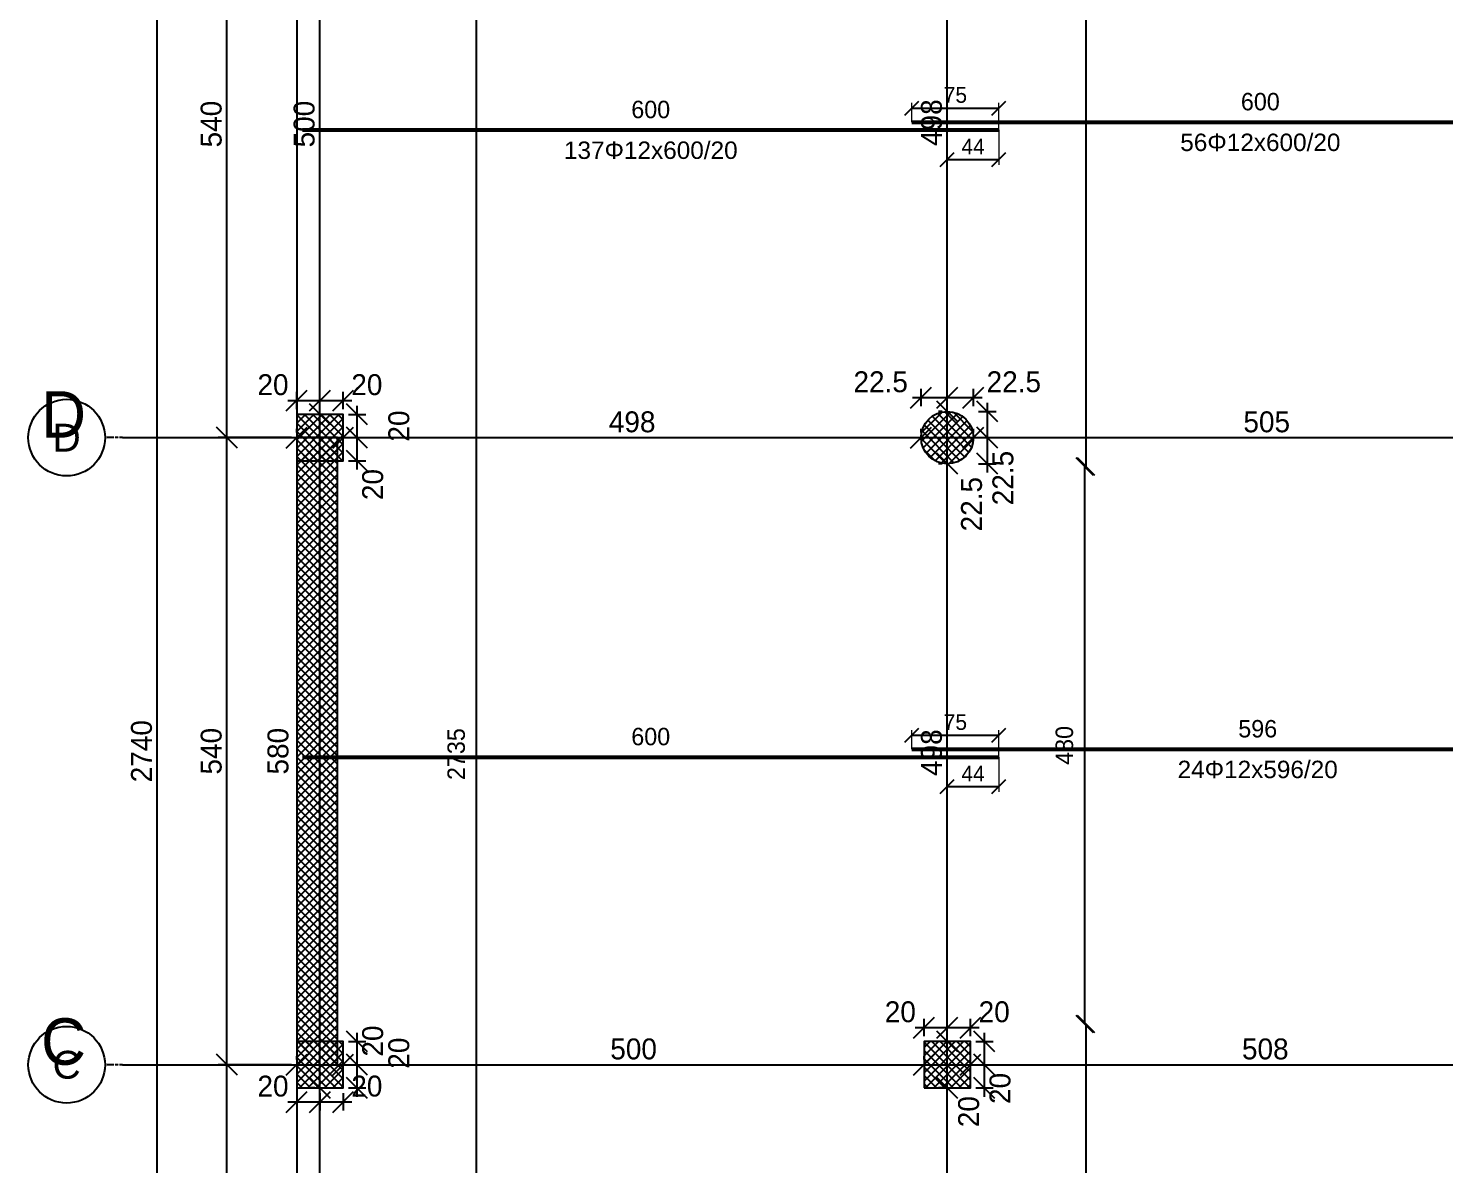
# Model space of a CAD drawing. Header units: centimetres. Extents: x -231 to 7431, y -4464 to 7215.
# Drawn here: x -231 to 988, y 1014 to 1992 of the extents above; entities that cross this region are included whole.
import ezdxf
from ezdxf.enums import TextEntityAlignment as Align

# ---------------------------------------------------------------- set-up
doc = ezdxf.new("R2010")
doc.units = ezdxf.units.CM
doc.linetypes.add('DASHDOT', pattern=[3.556, 2.54, -0.508, 0, -0.508])
for name, color, linetype in [('AXIS', 8, 'Continuous'), ('COLUMN', 3, 'Continuous'), ('FW_AXIS', 7, 'Continuous'), ('FW_COLUMN_HATCH', 8, 'Continuous'), ('FW_DIM', 7, 'Continuous'), ('FW_WALL_HATCH', 8, 'Continuous'), ('REB_BOT_MESH_X', 5, 'Continuous'), ('REB_BOT_MESH_X_AXDIM', 5, 'Continuous'), ('REB_BOT_MESH_X_LAP', 5, 'Continuous'), ('REB_BOT_MESH_X_RANGE', 5, 'Continuous'), ('REB_BOT_MESH_X_TEXT', 5, 'Continuous'), ('SLAB', 7, 'Continuous'), ('WALL', 4, 'Continuous')]:
    doc.layers.add(name, color=color, linetype=linetype)
doc.styles.add('REBAR_TXT', font='arial.ttf')
doc.dimstyles.new('FW_DIM', dxfattribs={"dimtxt": 18, "dimasz": 9, "dimexe": 7.5, "dimexo": 4.5, "dimgap": 4.5, "dimtad": 1, "dimdec": 0, "dimtxsty": 'Standard', "dimtsz": 9, "dimcen": 2.5, "dimdle": 7.5, "dimclrd": 256, "dimclre": 256, "dimclrt": 7, "dimazin": 3, "dimtfac": 1, "dimtmove": 2, "dimatfit": 3})
doc.dimstyles.new('REBAR LAP', dxfattribs={"dimtxt": 13.5, "dimasz": 2.5, "dimexe": 4.5, "dimexo": 0, "dimgap": 4.5, "dimtad": 1, "dimdec": 0, "dimtxsty": 'Standard', "dimtsz": 6, "dimcen": 2.5, "dimclrd": 6, "dimclre": 6, "dimclrt": 7, "dimazin": 3, "dimtfac": 1, "dimtmove": 2, "dimatfit": 3, "dimlwd": 25, "dimlwe": 18})
doc.dimstyles.new('REBAR M-200', dxfattribs={"dimtxt": 15, "dimasz": 15, "dimexe": 25, "dimexo": 12.5, "dimgap": 10, "dimtad": 1, "dimdec": 0, "dimtxsty": 'Standard', "dimblk": 'NONE', "dimcen": 50, "dimse1": 1, "dimse2": 1, "dimclrd": 6, "dimclre": 6, "dimclrt": 7, "dimazin": 3, "dimtfac": 1, "dimtmove": 2, "dimatfit": 3, "dimldrblk": 'NONE', "dimlwd": 53})
doc.dimstyles.new('REBAR RANGE', dxfattribs={"dimtxt": 15, "dimasz": 2.5, "dimexe": 0, "dimexo": 0, "dimgap": 10, "dimtad": 1, "dimdec": 0, "dimtxsty": 'Standard', "dimtsz": 7.5, "dimcen": 2.5, "dimse1": 1, "dimse2": 1, "dimclrd": 6, "dimclre": 6, "dimclrt": 7, "dimazin": 3, "dimtfac": 1, "dimtmove": 2, "dimatfit": 3, "dimlwd": 25})

# ---------------------------------------------------------------- blocks, each defined once
blk = doc.blocks.new('*D331')
at = {"color": 6, "lineweight": 53}
blk.add_line((5, 1905), (604.5, 1905), dxfattribs=at)
at = {"layer": 'Defpoints'}
for p in [(5, 1905), (5, 1905), (604.5, 1905)]:
    blk.add_point(p, dxfattribs=at)
at = {"layer": 'REB_BOT_MESH_X', "color": 7, "insert": (304.75, 1922.5), "char_height": 15, "attachment_point": 5}
blk.add_mtext('600', dxfattribs=at)
blk = doc.blocks.new('_NONE')
blk = doc.blocks.new('*D332')
at = {"color": 6, "lineweight": 53}
blk.add_line((529.5, 1911.75), (1129.5, 1911.75), dxfattribs=at)
at = {"layer": 'Defpoints'}
for p in [(529.5, 1911.75), (529.5, 1911.75), (1129.5, 1911.75)]:
    blk.add_point(p, dxfattribs=at)
at = {"layer": 'REB_BOT_MESH_X', "color": 7, "insert": (829.5, 1929.25), "char_height": 15, "attachment_point": 5}
blk.add_mtext('600', dxfattribs=at)
blk = doc.blocks.new('_OBLIQUE')
at = {"color": 0, "linetype": 'BYBLOCK'}
blk.add_line((-0.5, -0.5), (0.5, 0.5), dxfattribs=at)
blk = doc.blocks.new('*D337')
at = {"color": 6, "lineweight": 18}
for p, q in [((529.5, 1911.75), (529.5, 1928.25)), ((604.5, 1905), (604.5, 1928.25))]:
    blk.add_line(p, q, dxfattribs=at)
at = {"color": 6, "lineweight": 25}
blk.add_line((529.5, 1923.75), (604.5, 1923.75), dxfattribs=at)
at = {"layer": 'Defpoints'}
for p in [(529.5, 1923.75), (529.5, 1911.75), (604.5, 1905)]:
    blk.add_point(p, dxfattribs=at)
at = {"layer": 'REB_BOT_MESH_X_LAP', "color": 6, "xscale": 12, "yscale": 12}
for p in [(529.5, 1923.75), (604.5, 1923.75)]:
    blk.add_blockref('_OBLIQUE', p, dxfattribs=at)
at = {"layer": 'REB_BOT_MESH_X_LAP', "color": 7, "insert": (567, 1935), "char_height": 13.5, "attachment_point": 5}
blk.add_mtext('75', dxfattribs=at)
blk = doc.blocks.new('*D338')
at = {"color": 6, "lineweight": 18}
for p, q in [((560, 1905), (560, 1875)), ((604.5, 1905), (604.5, 1875))]:
    blk.add_line(p, q, dxfattribs=at)
at = {"color": 6, "lineweight": 25}
blk.add_line((560, 1879.5), (604.5, 1879.5), dxfattribs=at)
at = {"layer": 'Defpoints'}
for p in [(560, 1905), (604.5, 1905), (560, 1879.5)]:
    blk.add_point(p, dxfattribs=at)
at = {"layer": 'REB_BOT_MESH_X_AXDIM', "color": 6, "xscale": 12, "yscale": 12}
for p in [(560, 1879.5), (604.5, 1879.5)]:
    blk.add_blockref('_OBLIQUE', p, dxfattribs=at)
at = {"layer": 'REB_BOT_MESH_X_AXDIM', "color": 7, "insert": (582.25, 1890.75), "char_height": 13.5, "attachment_point": 5}
blk.add_mtext('44', dxfattribs=at)
blk = doc.blocks.new('*D361')
at = {"color": 6, "lineweight": 53}
blk.add_line((5, 1365), (604.5, 1365), dxfattribs=at)
at = {"layer": 'Defpoints'}
for p in [(5, 1365), (5, 1365), (604.5, 1365)]:
    blk.add_point(p, dxfattribs=at)
at = {"layer": 'REB_BOT_MESH_X', "color": 7, "insert": (304.75, 1382.5), "char_height": 15, "attachment_point": 5}
blk.add_mtext('600', dxfattribs=at)
blk = doc.blocks.new('*D362')
at = {"color": 6, "lineweight": 53}
blk.add_line((529.5, 1371.75), (1125, 1371.75), dxfattribs=at)
at = {"layer": 'Defpoints'}
for p in [(529.5, 1371.75), (529.5, 1371.75), (1125, 1371.75)]:
    blk.add_point(p, dxfattribs=at)
at = {"layer": 'REB_BOT_MESH_X', "color": 7, "insert": (827.25, 1389.25), "char_height": 15, "attachment_point": 5}
blk.add_mtext('596', dxfattribs=at)
blk = doc.blocks.new('*D363')
at = {"color": 6, "lineweight": 18}
for p, q in [((529.5, 1371.75), (529.5, 1388.25)), ((604.5, 1365), (604.5, 1388.25))]:
    blk.add_line(p, q, dxfattribs=at)
at = {"color": 6, "lineweight": 25}
blk.add_line((529.5, 1383.75), (604.5, 1383.75), dxfattribs=at)
at = {"layer": 'Defpoints'}
for p in [(529.5, 1383.75), (529.5, 1371.75), (604.5, 1365)]:
    blk.add_point(p, dxfattribs=at)
at = {"layer": 'REB_BOT_MESH_X_LAP', "color": 6, "xscale": 12, "yscale": 12}
for p in [(529.5, 1383.75), (604.5, 1383.75)]:
    blk.add_blockref('_OBLIQUE', p, dxfattribs=at)
at = {"layer": 'REB_BOT_MESH_X_LAP', "color": 7, "insert": (567, 1395), "char_height": 13.5, "attachment_point": 5}
blk.add_mtext('75', dxfattribs=at)
blk = doc.blocks.new('*D364')
at = {"color": 6, "lineweight": 18}
for p, q in [((560, 1365), (560, 1335)), ((604.5, 1365), (604.5, 1335))]:
    blk.add_line(p, q, dxfattribs=at)
at = {"color": 6, "lineweight": 25}
blk.add_line((560, 1339.5), (604.5, 1339.5), dxfattribs=at)
at = {"layer": 'Defpoints'}
for p in [(560, 1365), (604.5, 1365), (560, 1339.5)]:
    blk.add_point(p, dxfattribs=at)
at = {"layer": 'REB_BOT_MESH_X_AXDIM', "color": 6, "xscale": 12, "yscale": 12}
for p in [(560, 1339.5), (604.5, 1339.5)]:
    blk.add_blockref('_OBLIQUE', p, dxfattribs=at)
at = {"layer": 'REB_BOT_MESH_X_AXDIM', "color": 7, "insert": (582.25, 1350.75), "char_height": 13.5, "attachment_point": 5}
blk.add_mtext('44', dxfattribs=at)
blk = doc.blocks.new('*D399')
at = {"color": 6, "lineweight": 25}
blk.add_line((154.875, 0), (154.875, 2735), dxfattribs=at)
at = {"layer": 'Defpoints'}
for p in [(154.875, 2735), (154.875, 0), (154.875, 0)]:
    blk.add_point(p, dxfattribs=at)
at = {"layer": 'REB_BOT_MESH_X_RANGE', "color": 6, "xscale": 15, "yscale": 15, "rotation": 90}
for p in [(154.875, 2735), (154.875, 0)]:
    blk.add_blockref('_OBLIQUE', p, dxfattribs=at)
at = {"layer": 'REB_BOT_MESH_X_RANGE', "color": 7, "insert": (137.375, 1367.5), "char_height": 15, "attachment_point": 5, "rotation": 90}
blk.add_mtext('2735', dxfattribs=at)
blk = doc.blocks.new('*D400')
at = {"color": 6, "lineweight": 25}
blk.add_line((679.5, 0), (679.5, 1135), dxfattribs=at)
at = {"layer": 'Defpoints'}
for p in [(679.5, 1135), (679.5, 0), (679.5, 0)]:
    blk.add_point(p, dxfattribs=at)
at = {"layer": 'REB_BOT_MESH_X_RANGE', "color": 6, "xscale": 15, "yscale": 15, "rotation": 90}
for p in [(679.5, 1135), (679.5, 0)]:
    blk.add_blockref('_OBLIQUE', p, dxfattribs=at)
at = {"layer": 'REB_BOT_MESH_X_RANGE', "color": 7, "insert": (662, 567.5), "char_height": 15, "attachment_point": 5, "rotation": 90}
blk.add_mtext('1135', dxfattribs=at)
blk = doc.blocks.new('*D403')
at = {"color": 6, "lineweight": 25}
blk.add_line((679.5, 1615), (679.5, 2735), dxfattribs=at)
at = {"layer": 'Defpoints'}
for p in [(679.5, 2735), (679.5, 1615), (679.5, 1615)]:
    blk.add_point(p, dxfattribs=at)
at = {"layer": 'REB_BOT_MESH_X_RANGE', "color": 6, "xscale": 15, "yscale": 15, "rotation": 90}
for p in [(679.5, 2735), (679.5, 1615)]:
    blk.add_blockref('_OBLIQUE', p, dxfattribs=at)
at = {"layer": 'REB_BOT_MESH_X_RANGE', "color": 7, "insert": (662, 2175), "char_height": 15, "attachment_point": 5, "rotation": 90}
blk.add_mtext('1120', dxfattribs=at)
blk = doc.blocks.new('*D411')
at = {"color": 6, "lineweight": 25}
blk.add_line((678.375, 1135), (678.375, 1615), dxfattribs=at)
at = {"layer": 'Defpoints'}
for p in [(678.375, 1615), (678.375, 1135), (678.375, 1135)]:
    blk.add_point(p, dxfattribs=at)
at = {"layer": 'REB_BOT_MESH_X_RANGE', "color": 6, "xscale": 15, "yscale": 15, "rotation": 90}
for p in [(678.375, 1615), (678.375, 1135)]:
    blk.add_blockref('_OBLIQUE', p, dxfattribs=at)
at = {"layer": 'REB_BOT_MESH_X_RANGE', "color": 7, "insert": (660.875, 1375), "char_height": 15, "attachment_point": 5, "rotation": 90}
blk.add_mtext('480', dxfattribs=at)
blk = doc.blocks.new('*D433')
for p, q in [((0, 1075.5), (0, 1060.5)), ((20, 1075.5), (20, 1060.5)), ((-7.5, 1068), (27.5, 1068))]:
    blk.add_line(p, q)
at = {"layer": 'Defpoints'}
for p in [(0, 1080), (20, 1080), (0, 1068)]:
    blk.add_point(p, dxfattribs=at)
at = {"layer": 'FW_DIM', "xscale": 18, "yscale": 18}
for p in [(0, 1068), (20, 1068)]:
    blk.add_blockref('_OBLIQUE', p, dxfattribs=at)
at = {"layer": 'FW_DIM', "color": 7, "insert": (-20.4, 1081.5), "char_height": 18, "attachment_point": 5}
blk.add_mtext('20', dxfattribs=at)
blk = doc.blocks.new('*D434')
for p, q in [((20, 1075.5), (20, 1060.5)), ((40, 1075.5), (40, 1060.5)), ((12.5, 1068), (47.5, 1068))]:
    blk.add_line(p, q)
at = {"layer": 'Defpoints'}
for p in [(20, 1080), (40, 1080), (20, 1068)]:
    blk.add_point(p, dxfattribs=at)
at = {"layer": 'FW_DIM', "xscale": 18, "yscale": 18}
for p in [(20, 1068), (40, 1068)]:
    blk.add_blockref('_OBLIQUE', p, dxfattribs=at)
at = {"layer": 'FW_DIM', "color": 7, "insert": (60.4, 1081.5), "char_height": 18, "attachment_point": 5}
blk.add_mtext('20', dxfattribs=at)
blk = doc.blocks.new('*D435')
for p, q in [((44.5, 1100), (59.5, 1100)), ((52, 1072.5), (52, 1107.5)), ((44.5, 1080), (59.5, 1080))]:
    blk.add_line(p, q)
at = {"layer": 'Defpoints'}
for p in [(40, 1100), (40, 1080), (52, 1080)]:
    blk.add_point(p, dxfattribs=at)
at = {"layer": 'FW_DIM', "xscale": 18, "yscale": 18, "rotation": 90}
for p in [(52, 1100), (52, 1080)]:
    blk.add_blockref('_OBLIQUE', p, dxfattribs=at)
at = {"layer": 'FW_DIM', "color": 7, "insert": (65.5, 1120.4), "char_height": 18, "attachment_point": 5, "rotation": 90}
blk.add_mtext('20', dxfattribs=at)
blk = doc.blocks.new('*D436')
for p, q in [((52, 1092.5), (52, 1127.5)), ((44.5, 1120), (59.5, 1120)), ((44.5, 1100), (59.5, 1100))]:
    blk.add_line(p, q)
at = {"layer": 'Defpoints'}
for p in [(40, 1120), (40, 1100), (52, 1100)]:
    blk.add_point(p, dxfattribs=at)
at = {"layer": 'FW_DIM', "xscale": 18, "yscale": 18, "rotation": 90}
for p in [(52, 1120), (52, 1100)]:
    blk.add_blockref('_OBLIQUE', p, dxfattribs=at)
at = {"layer": 'FW_DIM', "color": 7, "insert": (88, 1110), "char_height": 18, "attachment_point": 5, "rotation": 90}
blk.add_mtext('20', dxfattribs=at)
blk = doc.blocks.new('*D437')
for p, q in [((-7.5, 1672), (27.5, 1672)), ((0, 1664.5), (0, 1679.5)), ((20, 1664.5), (20, 1679.5))]:
    blk.add_line(p, q)
at = {"layer": 'Defpoints'}
for p in [(0, 1672), (0, 1660), (20, 1660)]:
    blk.add_point(p, dxfattribs=at)
at = {"layer": 'FW_DIM', "xscale": 18, "yscale": 18}
for p in [(0, 1672), (20, 1672)]:
    blk.add_blockref('_OBLIQUE', p, dxfattribs=at)
at = {"layer": 'FW_DIM', "color": 7, "insert": (-20.4, 1685.5), "char_height": 18, "attachment_point": 5}
blk.add_mtext('20', dxfattribs=at)
blk = doc.blocks.new('*D438')
for p, q in [((12.5, 1672), (47.5, 1672)), ((20, 1664.5), (20, 1679.5)), ((40, 1664.5), (40, 1679.5))]:
    blk.add_line(p, q)
at = {"layer": 'Defpoints'}
for p in [(20, 1672), (20, 1660), (40, 1660)]:
    blk.add_point(p, dxfattribs=at)
at = {"layer": 'FW_DIM', "xscale": 18, "yscale": 18}
for p in [(20, 1672), (40, 1672)]:
    blk.add_blockref('_OBLIQUE', p, dxfattribs=at)
at = {"layer": 'FW_DIM', "color": 7, "insert": (60.4, 1685.5), "char_height": 18, "attachment_point": 5}
blk.add_mtext('20', dxfattribs=at)
blk = doc.blocks.new('*D439')
for p, q in [((52, 1612.5), (52, 1647.5)), ((44.5, 1640), (59.5, 1640)), ((44.5, 1620), (59.5, 1620))]:
    blk.add_line(p, q)
at = {"layer": 'Defpoints'}
for p in [(40, 1640), (40, 1620), (52, 1620)]:
    blk.add_point(p, dxfattribs=at)
at = {"layer": 'FW_DIM', "xscale": 18, "yscale": 18, "rotation": 90}
for p in [(52, 1640), (52, 1620)]:
    blk.add_blockref('_OBLIQUE', p, dxfattribs=at)
at = {"layer": 'FW_DIM', "color": 7, "insert": (65.5, 1599.6), "char_height": 18, "attachment_point": 5, "rotation": 90}
blk.add_mtext('20', dxfattribs=at)
blk = doc.blocks.new('*D440')
for p, q in [((44.5, 1660), (59.5, 1660)), ((52, 1632.5), (52, 1667.5)), ((44.5, 1640), (59.5, 1640))]:
    blk.add_line(p, q)
at = {"layer": 'Defpoints'}
for p in [(40, 1660), (40, 1640), (52, 1640)]:
    blk.add_point(p, dxfattribs=at)
at = {"layer": 'FW_DIM', "xscale": 18, "yscale": 18, "rotation": 90}
for p in [(52, 1660), (52, 1640)]:
    blk.add_blockref('_OBLIQUE', p, dxfattribs=at)
at = {"layer": 'FW_DIM', "color": 7, "insert": (88, 1650), "char_height": 18, "attachment_point": 5, "rotation": 90}
blk.add_mtext('20', dxfattribs=at)
blk = doc.blocks.new('*D457')
for p, q in [((540, 1124.5), (540, 1139.5)), ((560, 1124.5), (560, 1139.5)), ((532.5, 1132), (567.5, 1132))]:
    blk.add_line(p, q)
at = {"layer": 'Defpoints'}
for p in [(540, 1132), (540, 1120), (560, 1120)]:
    blk.add_point(p, dxfattribs=at)
at = {"layer": 'FW_DIM', "xscale": 18, "yscale": 18}
for p in [(540, 1132), (560, 1132)]:
    blk.add_blockref('_OBLIQUE', p, dxfattribs=at)
at = {"layer": 'FW_DIM', "color": 7, "insert": (519.6, 1145.5), "char_height": 18, "attachment_point": 5}
blk.add_mtext('20', dxfattribs=at)
blk = doc.blocks.new('*D458')
for p, q in [((560, 1124.5), (560, 1139.5)), ((580, 1124.5), (580, 1139.5)), ((552.5, 1132), (587.5, 1132))]:
    blk.add_line(p, q)
at = {"layer": 'Defpoints'}
for p in [(560, 1132), (560, 1120), (580, 1120)]:
    blk.add_point(p, dxfattribs=at)
at = {"layer": 'FW_DIM', "xscale": 18, "yscale": 18}
for p in [(560, 1132), (580, 1132)]:
    blk.add_blockref('_OBLIQUE', p, dxfattribs=at)
at = {"layer": 'FW_DIM', "color": 7, "insert": (600.4, 1145.5), "char_height": 18, "attachment_point": 5}
blk.add_mtext('20', dxfattribs=at)
blk = doc.blocks.new('*D459')
for p, q in [((584.5, 1100), (599.5, 1100)), ((592, 1072.5), (592, 1107.5)), ((584.5, 1080), (599.5, 1080))]:
    blk.add_line(p, q)
at = {"layer": 'Defpoints'}
for p in [(580, 1100), (580, 1080), (592, 1080)]:
    blk.add_point(p, dxfattribs=at)
at = {"layer": 'FW_DIM', "xscale": 18, "yscale": 18, "rotation": 90}
for p in [(592, 1100), (592, 1080)]:
    blk.add_blockref('_OBLIQUE', p, dxfattribs=at)
at = {"layer": 'FW_DIM', "color": 7, "insert": (578.5, 1059.6), "char_height": 18, "attachment_point": 5, "rotation": 90}
blk.add_mtext('20', dxfattribs=at)
blk = doc.blocks.new('*D460')
for p, q in [((592, 1092.5), (592, 1127.5)), ((584.5, 1120), (599.5, 1120)), ((584.5, 1100), (599.5, 1100))]:
    blk.add_line(p, q)
at = {"layer": 'Defpoints'}
for p in [(580, 1120), (580, 1100), (592, 1100)]:
    blk.add_point(p, dxfattribs=at)
at = {"layer": 'FW_DIM', "xscale": 18, "yscale": 18, "rotation": 90}
for p in [(592, 1120), (592, 1100)]:
    blk.add_blockref('_OBLIQUE', p, dxfattribs=at)
at = {"layer": 'FW_DIM', "color": 7, "insert": (605.5, 1079.6), "char_height": 18, "attachment_point": 5, "rotation": 90}
blk.add_mtext('20', dxfattribs=at)
blk = doc.blocks.new('*D461')
for p, q in [((530, 1674.5), (567.5, 1674.5)), ((537.5, 1667), (537.5, 1682)), ((560, 1667), (560, 1682))]:
    blk.add_line(p, q)
at = {"layer": 'Defpoints'}
for p in [(537.5, 1674.5), (537.5, 1662.5), (560, 1662.5)]:
    blk.add_point(p, dxfattribs=at)
at = {"layer": 'FW_DIM', "xscale": 18, "yscale": 18}
for p in [(537.5, 1674.5), (560, 1674.5)]:
    blk.add_blockref('_OBLIQUE', p, dxfattribs=at)
at = {"layer": 'FW_DIM', "color": 7, "insert": (502.7, 1688), "char_height": 18, "attachment_point": 5}
blk.add_mtext('22.5', dxfattribs=at)
blk = doc.blocks.new('*D462')
for p, q in [((552.5, 1674.5), (590, 1674.5)), ((560, 1667), (560, 1682)), ((582.5, 1667), (582.5, 1682))]:
    blk.add_line(p, q)
at = {"layer": 'Defpoints'}
for p in [(560, 1674.5), (560, 1662.5), (582.5, 1662.5)]:
    blk.add_point(p, dxfattribs=at)
at = {"layer": 'FW_DIM', "xscale": 18, "yscale": 18}
for p in [(560, 1674.5), (582.5, 1674.5)]:
    blk.add_blockref('_OBLIQUE', p, dxfattribs=at)
at = {"layer": 'FW_DIM', "color": 7, "insert": (617.3, 1688), "char_height": 18, "attachment_point": 5}
blk.add_mtext('22.5', dxfattribs=at)
blk = doc.blocks.new('*D463')
for p, q in [((594.5, 1610), (594.5, 1647.5)), ((587, 1640), (602, 1640)), ((587, 1617.5), (602, 1617.5))]:
    blk.add_line(p, q)
at = {"layer": 'Defpoints'}
for p in [(582.5, 1640), (582.5, 1617.5), (594.5, 1617.5)]:
    blk.add_point(p, dxfattribs=at)
at = {"layer": 'FW_DIM', "xscale": 18, "yscale": 18, "rotation": 90}
for p in [(594.5, 1640), (594.5, 1617.5)]:
    blk.add_blockref('_OBLIQUE', p, dxfattribs=at)
at = {"layer": 'FW_DIM', "color": 7, "insert": (581, 1582.7), "char_height": 18, "attachment_point": 5, "rotation": 90}
blk.add_mtext('22.5', dxfattribs=at)
blk = doc.blocks.new('*D464')
for p, q in [((587, 1662.5), (602, 1662.5)), ((594.5, 1632.5), (594.5, 1670)), ((587, 1640), (602, 1640))]:
    blk.add_line(p, q)
at = {"layer": 'Defpoints'}
for p in [(582.5, 1662.5), (582.5, 1640), (594.5, 1640)]:
    blk.add_point(p, dxfattribs=at)
at = {"layer": 'FW_DIM', "xscale": 18, "yscale": 18, "rotation": 90}
for p in [(594.5, 1662.5), (594.5, 1640)]:
    blk.add_blockref('_OBLIQUE', p, dxfattribs=at)
at = {"layer": 'FW_DIM', "color": 7, "insert": (608, 1605.2), "char_height": 18, "attachment_point": 5, "rotation": 90}
blk.add_mtext('22.5', dxfattribs=at)
blk = doc.blocks.new('*D575')
for p, q in [((-7.5, 1100), (47.5, 1100)), ((0, 1104.5), (0, 1107.5)), ((40, 1104.5), (40, 1107.5))]:
    blk.add_line(p, q)
at = {"layer": 'Defpoints'}
for p in [(0, 1100), (0, 1100), (40, 1100)]:
    blk.add_point(p, dxfattribs=at)
at = {"layer": 'FW_DIM', "xscale": 18, "yscale": 18}
for p in [(0, 1100), (40, 1100)]:
    blk.add_blockref('_OBLIQUE', p, dxfattribs=at)
blk = doc.blocks.new('*D576')
for p, q in [((32.5, 1100), (547.5, 1100)), ((40, 1104.5), (40, 1107.5)), ((540, 1104.5), (540, 1107.5))]:
    blk.add_line(p, q)
at = {"layer": 'Defpoints'}
for p in [(40, 1100), (40, 1100), (540, 1100)]:
    blk.add_point(p, dxfattribs=at)
at = {"layer": 'FW_DIM', "xscale": 18, "yscale": 18}
for p in [(40, 1100), (540, 1100)]:
    blk.add_blockref('_OBLIQUE', p, dxfattribs=at)
at = {"layer": 'FW_DIM', "color": 7, "insert": (290, 1113.5), "char_height": 18, "attachment_point": 5}
blk.add_mtext('500', dxfattribs=at)
blk = doc.blocks.new('*D577')
for p, q in [((532.5, 1100), (587.5, 1100)), ((540, 1104.5), (540, 1107.5)), ((580, 1104.5), (580, 1107.5))]:
    blk.add_line(p, q)
at = {"layer": 'Defpoints'}
for p in [(540, 1100), (540, 1100), (580, 1100)]:
    blk.add_point(p, dxfattribs=at)
at = {"layer": 'FW_DIM', "xscale": 18, "yscale": 18}
for p in [(540, 1100), (580, 1100)]:
    blk.add_blockref('_OBLIQUE', p, dxfattribs=at)
blk = doc.blocks.new('*D578')
for p, q in [((572.5, 1100), (1095, 1100)), ((580, 1104.5), (580, 1107.5)), ((1087.5, 1104.5), (1087.5, 1107.5))]:
    blk.add_line(p, q)
at = {"layer": 'Defpoints'}
for p in [(580, 1100), (580, 1100), (1087.5, 1100)]:
    blk.add_point(p, dxfattribs=at)
at = {"layer": 'FW_DIM', "xscale": 18, "yscale": 18}
for p in [(580, 1100), (1087.5, 1100)]:
    blk.add_blockref('_OBLIQUE', p, dxfattribs=at)
at = {"layer": 'FW_DIM', "color": 7, "insert": (833.75, 1113.5), "char_height": 18, "attachment_point": 5}
blk.add_mtext('508', dxfattribs=at)
blk = doc.blocks.new('*D584')
for p, q in [((0, 1644.5), (0, 1647.5)), ((40, 1644.5), (40, 1647.5)), ((-7.5, 1640), (47.5, 1640))]:
    blk.add_line(p, q)
at = {"layer": 'Defpoints'}
for p in [(0, 1640), (0, 1640), (40, 1640)]:
    blk.add_point(p, dxfattribs=at)
at = {"layer": 'FW_DIM', "xscale": 18, "yscale": 18}
for p in [(0, 1640), (40, 1640)]:
    blk.add_blockref('_OBLIQUE', p, dxfattribs=at)
blk = doc.blocks.new('*D585')
for p, q in [((40, 1644.5), (40, 1647.5)), ((537.5, 1644.5), (537.5, 1647.5)), ((32.5, 1640), (545, 1640))]:
    blk.add_line(p, q)
at = {"layer": 'Defpoints'}
for p in [(40, 1640), (40, 1640), (537.5, 1640)]:
    blk.add_point(p, dxfattribs=at)
at = {"layer": 'FW_DIM', "xscale": 18, "yscale": 18}
for p in [(40, 1640), (537.5, 1640)]:
    blk.add_blockref('_OBLIQUE', p, dxfattribs=at)
at = {"layer": 'FW_DIM', "color": 7, "insert": (288.75, 1653.5), "char_height": 18, "attachment_point": 5}
blk.add_mtext('498', dxfattribs=at)
blk = doc.blocks.new('*D586')
for p, q in [((537.5, 1644.5), (537.5, 1647.5)), ((582.5, 1644.5), (582.5, 1647.5)), ((530, 1640), (590, 1640))]:
    blk.add_line(p, q)
at = {"layer": 'Defpoints'}
for p in [(537.5, 1640), (537.5, 1640), (582.5, 1640)]:
    blk.add_point(p, dxfattribs=at)
at = {"layer": 'FW_DIM', "xscale": 18, "yscale": 18}
for p in [(537.5, 1640), (582.5, 1640)]:
    blk.add_blockref('_OBLIQUE', p, dxfattribs=at)
blk = doc.blocks.new('*D587')
for p, q in [((582.5, 1644.5), (582.5, 1647.5)), ((1087.5, 1644.5), (1087.5, 1647.5)), ((575, 1640), (1095, 1640))]:
    blk.add_line(p, q)
at = {"layer": 'Defpoints'}
for p in [(582.5, 1640), (582.5, 1640), (1087.5, 1640)]:
    blk.add_point(p, dxfattribs=at)
at = {"layer": 'FW_DIM', "xscale": 18, "yscale": 18}
for p in [(582.5, 1640), (1087.5, 1640)]:
    blk.add_blockref('_OBLIQUE', p, dxfattribs=at)
at = {"layer": 'FW_DIM', "color": 7, "insert": (835, 1653.5), "char_height": 18, "attachment_point": 5}
blk.add_mtext('505', dxfattribs=at)
blk = doc.blocks.new('*D618')
for p, q in [((20, 572.5), (20, 1087.5)), ((15.5, 1080), (12.5, 1080)), ((15.5, 580), (12.5, 580))]:
    blk.add_line(p, q)
at = {"layer": 'Defpoints'}
for p in [(20, 1080), (20, 580), (20, 580)]:
    blk.add_point(p, dxfattribs=at)
at = {"layer": 'FW_DIM', "xscale": 18, "yscale": 18, "rotation": 90}
for p in [(20, 1080), (20, 580)]:
    blk.add_blockref('_OBLIQUE', p, dxfattribs=at)
at = {"layer": 'FW_DIM', "color": 7, "insert": (6.5, 830), "char_height": 18, "attachment_point": 5, "rotation": 90}
blk.add_mtext('500', dxfattribs=at)
blk = doc.blocks.new('*D619')
for p, q in [((15.5, 1660), (12.5, 1660)), ((20, 1072.5), (20, 1667.5)), ((15.5, 1080), (12.5, 1080))]:
    blk.add_line(p, q)
at = {"layer": 'Defpoints'}
for p in [(20, 1660), (20, 1080), (20, 1080)]:
    blk.add_point(p, dxfattribs=at)
at = {"layer": 'FW_DIM', "xscale": 18, "yscale": 18, "rotation": 90}
for p in [(20, 1660), (20, 1080)]:
    blk.add_blockref('_OBLIQUE', p, dxfattribs=at)
at = {"layer": 'FW_DIM', "color": 7, "insert": (-16, 1370), "char_height": 18, "attachment_point": 5, "rotation": 90}
blk.add_mtext('580', dxfattribs=at)
blk = doc.blocks.new('*D620')
for p, q in [((15.5, 2160), (12.5, 2160)), ((20, 1652.5), (20, 2167.5)), ((15.5, 1660), (12.5, 1660))]:
    blk.add_line(p, q)
at = {"layer": 'Defpoints'}
for p in [(20, 2160), (20, 1660), (20, 1660)]:
    blk.add_point(p, dxfattribs=at)
at = {"layer": 'FW_DIM', "xscale": 18, "yscale": 18, "rotation": 90}
for p in [(20, 2160), (20, 1660)]:
    blk.add_blockref('_OBLIQUE', p, dxfattribs=at)
at = {"layer": 'FW_DIM', "color": 7, "insert": (6.5, 1910), "char_height": 18, "attachment_point": 5, "rotation": 90}
blk.add_mtext('500', dxfattribs=at)
blk = doc.blocks.new('*D627')
for p, q in [((560, 572.5), (560, 1087.5)), ((555.5, 1080), (552.5, 1080)), ((555.5, 580), (552.5, 580))]:
    blk.add_line(p, q)
at = {"layer": 'Defpoints'}
for p in [(560, 1080), (560, 580), (560, 580)]:
    blk.add_point(p, dxfattribs=at)
at = {"layer": 'FW_DIM', "xscale": 18, "yscale": 18, "rotation": 90}
for p in [(560, 1080), (560, 580)]:
    blk.add_blockref('_OBLIQUE', p, dxfattribs=at)
at = {"layer": 'FW_DIM', "color": 7, "insert": (546.5, 830), "char_height": 18, "attachment_point": 5, "rotation": 90}
blk.add_mtext('500', dxfattribs=at)
blk = doc.blocks.new('*D628')
for p, q in [((560, 1072.5), (560, 1127.5)), ((555.5, 1120), (552.5, 1120)), ((555.5, 1080), (552.5, 1080))]:
    blk.add_line(p, q)
at = {"layer": 'Defpoints'}
for p in [(560, 1120), (560, 1080), (560, 1080)]:
    blk.add_point(p, dxfattribs=at)
at = {"layer": 'FW_DIM', "xscale": 18, "yscale": 18, "rotation": 90}
for p in [(560, 1120), (560, 1080)]:
    blk.add_blockref('_OBLIQUE', p, dxfattribs=at)
blk = doc.blocks.new('*D629')
for p, q in [((560, 1112.5), (560, 1625)), ((555.5, 1617.5), (552.5, 1617.5)), ((555.5, 1120), (552.5, 1120))]:
    blk.add_line(p, q)
at = {"layer": 'Defpoints'}
for p in [(560, 1617.5), (560, 1120), (560, 1120)]:
    blk.add_point(p, dxfattribs=at)
at = {"layer": 'FW_DIM', "xscale": 18, "yscale": 18, "rotation": 90}
for p in [(560, 1617.5), (560, 1120)]:
    blk.add_blockref('_OBLIQUE', p, dxfattribs=at)
at = {"layer": 'FW_DIM', "color": 7, "insert": (546.5, 1368.75), "char_height": 18, "attachment_point": 5, "rotation": 90}
blk.add_mtext('498', dxfattribs=at)
blk = doc.blocks.new('*D630')
for p, q in [((555.5, 1662.5), (552.5, 1662.5)), ((560, 1610), (560, 1670)), ((555.5, 1617.5), (552.5, 1617.5))]:
    blk.add_line(p, q)
at = {"layer": 'Defpoints'}
for p in [(560, 1662.5), (560, 1617.5), (560, 1617.5)]:
    blk.add_point(p, dxfattribs=at)
at = {"layer": 'FW_DIM', "xscale": 18, "yscale": 18, "rotation": 90}
for p in [(560, 1662.5), (560, 1617.5)]:
    blk.add_blockref('_OBLIQUE', p, dxfattribs=at)
blk = doc.blocks.new('*D631')
for p, q in [((555.5, 2160), (552.5, 2160)), ((560, 1655), (560, 2167.5)), ((555.5, 1662.5), (552.5, 1662.5))]:
    blk.add_line(p, q)
at = {"layer": 'Defpoints'}
for p in [(560, 2160), (560, 1662.5), (560, 1662.5)]:
    blk.add_point(p, dxfattribs=at)
at = {"layer": 'FW_DIM', "xscale": 18, "yscale": 18, "rotation": 90}
for p in [(560, 2160), (560, 1662.5)]:
    blk.add_blockref('_OBLIQUE', p, dxfattribs=at)
at = {"layer": 'FW_DIM', "color": 7, "insert": (546.5, 1911.25), "char_height": 18, "attachment_point": 5, "rotation": 90}
blk.add_mtext('498', dxfattribs=at)
blk = doc.blocks.new('*D694')
for p, q in [((-4.5, 1100), (-67.5, 1100)), ((-60, 552.5), (-60, 1107.5)), ((-4.5, 560), (-67.5, 560))]:
    blk.add_line(p, q)
at = {"layer": 'Defpoints'}
for p in [(0, 1100), (-60, 560), (0, 560)]:
    blk.add_point(p, dxfattribs=at)
at = {"layer": 'FW_DIM', "xscale": 18, "yscale": 18, "rotation": 90}
for p in [(-60, 1100), (-60, 560)]:
    blk.add_blockref('_OBLIQUE', p, dxfattribs=at)
at = {"layer": 'FW_DIM', "color": 7, "insert": (-73.5, 830), "char_height": 18, "attachment_point": 5, "rotation": 90}
blk.add_mtext('540', dxfattribs=at)
blk = doc.blocks.new('*D695')
for p, q in [((-60, 1092.5), (-60, 1647.5)), ((-4.5, 1640), (-67.5, 1640)), ((-4.5, 1100), (-67.5, 1100))]:
    blk.add_line(p, q)
at = {"layer": 'Defpoints'}
for p in [(0, 1640), (-60, 1100), (0, 1100)]:
    blk.add_point(p, dxfattribs=at)
at = {"layer": 'FW_DIM', "xscale": 18, "yscale": 18, "rotation": 90}
for p in [(-60, 1640), (-60, 1100)]:
    blk.add_blockref('_OBLIQUE', p, dxfattribs=at)
at = {"layer": 'FW_DIM', "color": 7, "insert": (-73.5, 1370), "char_height": 18, "attachment_point": 5, "rotation": 90}
blk.add_mtext('540', dxfattribs=at)
blk = doc.blocks.new('*D696')
for p, q in [((-60, 1632.5), (-60, 2187.5)), ((-4.5, 2180), (-67.5, 2180)), ((-4.5, 1640), (-67.5, 1640))]:
    blk.add_line(p, q)
at = {"layer": 'Defpoints'}
for p in [(0, 2180), (-60, 1640), (0, 1640)]:
    blk.add_point(p, dxfattribs=at)
at = {"layer": 'FW_DIM', "xscale": 18, "yscale": 18, "rotation": 90}
for p in [(-60, 2180), (-60, 1640)]:
    blk.add_blockref('_OBLIQUE', p, dxfattribs=at)
at = {"layer": 'FW_DIM', "color": 7, "insert": (-73.5, 1910), "char_height": 18, "attachment_point": 5, "rotation": 90}
blk.add_mtext('540', dxfattribs=at)
blk = doc.blocks.new('*D706')
for p, q in [((-120, -7.5), (-120, 2747.5)), ((-4.5, 2740), (-127.5, 2740)), ((-4.5, 0), (-127.5, 0))]:
    blk.add_line(p, q)
at = {"layer": 'Defpoints'}
for p in [(0, 2740), (-120, 0), (0, 0)]:
    blk.add_point(p, dxfattribs=at)
at = {"layer": 'FW_DIM', "xscale": 18, "yscale": 18, "rotation": 90}
for p in [(-120, 2740), (-120, 0)]:
    blk.add_blockref('_OBLIQUE', p, dxfattribs=at)
at = {"layer": 'FW_DIM', "color": 7, "insert": (-133.5, 1370), "char_height": 18, "attachment_point": 5, "rotation": 90}
blk.add_mtext('2740', dxfattribs=at)

msp = doc.modelspace()

# ---------------------------------------------------------------- hatches: boundary and pattern name
at = {"layer": 'FW_COLUMN_HATCH'}
h = msp.add_hatch(dxfattribs=at)
h.set_pattern_fill('ANSI37', scale=1.6)
h.paths.add_polyline_path([(0, 1620), (0, 1660), (40, 1660), (40, 1620), (0, 1620)])
h = msp.add_hatch(dxfattribs=at)
h.set_pattern_fill('ANSI37', scale=1.6)
h.paths.add_polyline_path([(582.5, 1640), (582.4, 1637.7), (582, 1635.5), (581.5, 1633.3), (580.7, 1631.2), (579.8, 1629.3), (578.7, 1627.4), (577.4, 1625.7), (575.9, 1624.1), (574.3, 1622.6), (572.6, 1621.3), (570.7, 1620.2), (568.8, 1619.3), (566.7, 1618.5), (564.5, 1618), (562.3, 1617.6), (560, 1617.5), (557.7, 1617.6), (555.5, 1618), (553.3, 1618.5), (551.2, 1619.3), (549.3, 1620.2), (547.4, 1621.3), (545.7, 1622.6), (544.1, 1624.1), (542.6, 1625.7), (541.3, 1627.4), (540.2, 1629.3), (539.3, 1631.2), (538.5, 1633.3), (538, 1635.5), (537.6, 1637.7), (537.5, 1640), (537.6, 1642.3), (538, 1644.5), (538.5, 1646.7), (539.3, 1648.8), (540.2, 1650.7), (541.3, 1652.6), (542.6, 1654.3), (544.1, 1655.9), (545.7, 1657.4), (547.4, 1658.7), (549.3, 1659.8), (551.2, 1660.7), (553.3, 1661.5), (555.5, 1662), (557.7, 1662.4), (560, 1662.5), (562.3, 1662.4), (564.5, 1662), (566.7, 1661.5), (568.8, 1660.7), (570.7, 1659.8), (572.6, 1658.7), (574.3, 1657.4), (575.9, 1655.9), (577.4, 1654.3), (578.7, 1652.6), (579.8, 1650.7), (580.7, 1648.8), (581.5, 1646.7), (582, 1644.5), (582.4, 1642.3), (582.5, 1640)])
h = msp.add_hatch(dxfattribs=at)
h.set_pattern_fill('ANSI37', scale=1.6)
h.paths.add_polyline_path([(0, 1080), (0, 1120), (40, 1120), (40, 1080), (0, 1080)])
h = msp.add_hatch(dxfattribs=at)
h.set_pattern_fill('ANSI37', scale=1.6)
h.paths.add_polyline_path([(540, 1080), (540, 1120), (580, 1120), (580, 1080), (540, 1080)])
at = {"layer": 'FW_WALL_HATCH'}
h = msp.add_hatch(dxfattribs=at)
h.set_pattern_fill('ANSI37', scale=1.6)
h.paths.add_polyline_path([(35, 1100), (0, 1100), (0, 1640), (35, 1640), (35, 1100)])

# ---------------------------------------------------------------- linework, layer by layer
at = {"layer": 'AXIS'}
for p, q in [((20, -150), (20, 2890)), ((560, -150), (560, 2890)), ((-150, 1640), (2890, 1640)), ((-150, 1100), (2890, 1100))]:
    msp.add_line(p, q, dxfattribs=at)
at = {"layer": 'COLUMN'}
for points in [[(0, 1620), (40, 1620), (40, 1660), (0, 1660)], [(0, 1080), (40, 1080), (40, 1120), (0, 1120)], [(540, 1080), (580, 1080), (580, 1120), (540, 1120)]]:
    msp.add_lwpolyline(points, close=True, dxfattribs=at)
msp.add_circle((560, 1640), 22.5, dxfattribs=at)
at = {"layer": 'FW_AXIS', "linetype": 'DASHDOT'}
for p, q in [((-150, 1640), (-165, 1640)), ((-150, 1100), (-165, 1100))]:
    msp.add_line(p, q, dxfattribs=at)
at = {"layer": 'FW_AXIS'}
for centre in [(-198, 1640), (-198, 1100)]:
    msp.add_circle(centre, 33, dxfattribs=at)
at = {"layer": 'SLAB'}
msp.add_lwpolyline([(0, 0), (2740, 0), (2740, 2740), (0, 2740)], close=True, dxfattribs=at)
at = {"layer": 'WALL'}
msp.add_lwpolyline([(0, 1100), (35, 1100), (35, 1640), (0, 1640)], close=True, dxfattribs=at)

# ---------------------------------------------------------------- texts
at = {"layer": 'AXIS'}
for s, p in [('D', (-220, 1640)), ('C', (-220, 1100))]:
    msp.add_text(s, height=40, dxfattribs=at).set_placement(p)
at = {"layer": 'FW_AXIS', "color": 7, "style": 'REBAR_TXT'}
for s, p in [('D', (-198, 1640)), ('C', (-198, 1100))]:
    msp.add_text(s, height=24, dxfattribs=at).set_placement(p, align=Align.MIDDLE_CENTER)
at = {"layer": 'REB_BOT_MESH_X_TEXT', "color": 7, "style": 'REBAR_TXT'}
for s, p in [('56Φ12x600/20', (829.5, 1901.8)), ('137Φ12x600/20', (304.8, 1895)), ('24Φ12x596/20', (827.2, 1361.8))]:
    msp.add_text(s, height=15, dxfattribs=at).set_placement(p, align=Align.TOP_CENTER)

# ---------------------------------------------------------------- dimensions: what is measured, and where the dimension line sits
at = {"layer": 'FW_DIM'}
for base, p1, p2, picture, middle in [((-120, 0), (0, 0), (0, 2740), '*D706', (-133.5, 1370)), ((-60, 1640), (0, 1640), (0, 2180), '*D696', (-73.5, 1910)), ((-60, 1100), (0, 1100), (0, 1640), '*D695', (-73.5, 1370)), ((-60, 560), (0, 560), (0, 1100), '*D694', (-73.5, 830))]:
    dim = msp.add_linear_dim(base=base, p1=p1, p2=p2, angle=90, dimstyle='FW_DIM', dxfattribs=at)
    dim.commit()
    dim.dimension.update_dxf_attribs({"geometry": picture, "text_midpoint": middle})
for base, p1, p2, text, picture, middle in [((20, 1660), (20, 1660), (20, 2160), '500', '*D620', (6.5, 1910)), ((560, 1662.5), (560, 1662.5), (560, 2160), '498', '*D631', (546.5, 1911.2)), ((560, 1617.5), (560, 1617.5), (560, 1662.5), ' ', '*D630', (560, 1640)), ((594.5, 1640), (582.5, 1640), (582.5, 1662.5), '22.5', '*D464', (608, 1605.2)), ((20, 1080), (20, 1080), (20, 1660), '580', '*D619', (-16, 1370)), ((52, 1640), (40, 1640), (40, 1660), '20', '*D440', (88, 1650)), ((52, 1620), (40, 1620), (40, 1640), '20', '*D439', (65.5, 1599.6)), ((594.5, 1617.5), (582.5, 1617.5), (582.5, 1640), '22.5', '*D463', (581, 1582.7)), ((560, 1120), (560, 1120), (560, 1617.5), '498', '*D629', (546.5, 1368.8)), ((52, 1080), (40, 1080), (40, 1100), '20', '*D435', (65.5, 1120.4)), ((52, 1100), (40, 1100), (40, 1120), '20', '*D436', (88, 1110)), ((560, 1080), (560, 1080), (560, 1120), ' ', '*D628', (560, 1100)), ((592, 1100), (580, 1100), (580, 1120), '20', '*D460', (605.5, 1079.6)), ((592, 1080), (580, 1080), (580, 1100), '20', '*D459', (578.5, 1059.6)), ((20, 580), (20, 580), (20, 1080), '500', '*D618', (6.5, 830)), ((560, 580), (560, 580), (560, 1080), '500', '*D627', (546.5, 830))]:
    dim = msp.add_linear_dim(base=base, p1=p1, p2=p2, angle=90, text=text, dimstyle='FW_DIM', override={"dimtmove": 2}, dxfattribs=at)
    dim.commit()
    dim.dimension.update_dxf_attribs({"geometry": picture, "text_midpoint": middle, "dimtype": 160})
for base, p1, p2, text, picture, middle in [((0, 1672), (0, 1660), (20, 1660), '20', '*D437', (-20.4, 1685.5)), ((20, 1672), (20, 1660), (40, 1660), '20', '*D438', (60.4, 1685.5)), ((537.5, 1674.5), (537.5, 1662.5), (560, 1662.5), '22.5', '*D461', (502.7, 1688)), ((560, 1674.5), (560, 1662.5), (582.5, 1662.5), '22.5', '*D462', (617.3, 1688)), ((40, 1640), (40, 1640), (537.5, 1640), '498', '*D585', (288.8, 1653.5)), ((582.5, 1640), (582.5, 1640), (1087.5, 1640), '505', '*D587', (835, 1653.5)), ((0, 1640), (0, 1640), (40, 1640), ' ', '*D584', (20, 1640)), ((537.5, 1640), (537.5, 1640), (582.5, 1640), ' ', '*D586', (560, 1640)), ((540, 1132), (540, 1120), (560, 1120), '20', '*D457', (519.6, 1145.5)), ((560, 1132), (560, 1120), (580, 1120), '20', '*D458', (600.4, 1145.5)), ((40, 1100), (40, 1100), (540, 1100), '500', '*D576', (290, 1113.5)), ((580, 1100), (580, 1100), (1087.5, 1100), '508', '*D578', (833.8, 1113.5)), ((0, 1100), (0, 1100), (40, 1100), ' ', '*D575', (20, 1100)), ((540, 1100), (540, 1100), (580, 1100), ' ', '*D577', (560, 1100)), ((0, 1068), (0, 1080), (20, 1080), '20', '*D433', (-20.4, 1081.5)), ((20, 1068), (20, 1080), (40, 1080), '20', '*D434', (60.4, 1081.5))]:
    dim = msp.add_linear_dim(base=base, p1=p1, p2=p2, text=text, dimstyle='FW_DIM', override={"dimtmove": 2}, dxfattribs=at)
    dim.commit()
    dim.dimension.update_dxf_attribs({"geometry": picture, "text_midpoint": middle, "dimtype": 160})
at = {"layer": 'REB_BOT_MESH_X'}
for base, p1, p2, picture, middle in [((529.5, 1911.8), (529.5, 1911.8), (1129.5, 1911.8), '*D332', (829.5, 1929.2)), ((5, 1905), (5, 1905), (604.5, 1905), '*D331', (304.75, 1922.5)), ((5, 1365), (5, 1365), (604.5, 1365), '*D361', (304.75, 1382.5)), ((529.5, 1371.75), (529.5, 1371.75), (1125, 1371.75), '*D362', (827.25, 1389.25))]:
    dim = msp.add_linear_dim(base=base, p1=p1, p2=p2, dimstyle='REBAR M-200', dxfattribs=at)
    dim.commit()
    dim.dimension.update_dxf_attribs({"geometry": picture, "text_midpoint": middle})
at = {"layer": 'REB_BOT_MESH_X_AXDIM'}
for base, p1, p2, picture, middle in [((560, 1879.5), (560, 1905), (604.5, 1905), '*D338', (582.25, 1890.75)), ((560, 1339.5), (560, 1365), (604.5, 1365), '*D364', (582.25, 1350.75))]:
    dim = msp.add_linear_dim(base=base, p1=p1, p2=p2, dimstyle='REBAR LAP', dxfattribs=at)
    dim.commit()
    dim.dimension.update_dxf_attribs({"geometry": picture, "text_midpoint": middle})
at = {"layer": 'REB_BOT_MESH_X_LAP'}
for base, p1, p2, picture, middle in [((529.5, 1923.8), (529.5, 1911.8), (604.5, 1905), '*D337', (567, 1935)), ((529.5, 1383.8), (529.5, 1371.8), (604.5, 1365), '*D363', (567, 1395))]:
    dim = msp.add_linear_dim(base=base, p1=p1, p2=p2, dimstyle='REBAR LAP', dxfattribs=at)
    dim.commit()
    dim.dimension.update_dxf_attribs({"geometry": picture, "text_midpoint": middle})
at = {"layer": 'REB_BOT_MESH_X_RANGE'}
for base, p1, p2, picture, middle in [((154.9, 0), (154.9, 0), (154.9, 2735), '*D399', (137.4, 1367.5)), ((679.5, 1615), (679.5, 1615), (679.5, 2735), '*D403', (662, 2175)), ((678.4, 1135), (678.4, 1135), (678.4, 1615), '*D411', (660.9, 1375)), ((679.5, 0), (679.5, 0), (679.5, 1135), '*D400', (662, 567.5))]:
    dim = msp.add_linear_dim(base=base, p1=p1, p2=p2, angle=90, dimstyle='REBAR RANGE', dxfattribs=at)
    dim.commit()
    dim.dimension.update_dxf_attribs({"geometry": picture, "text_midpoint": middle})

doc.saveas('drawing.dxf')
